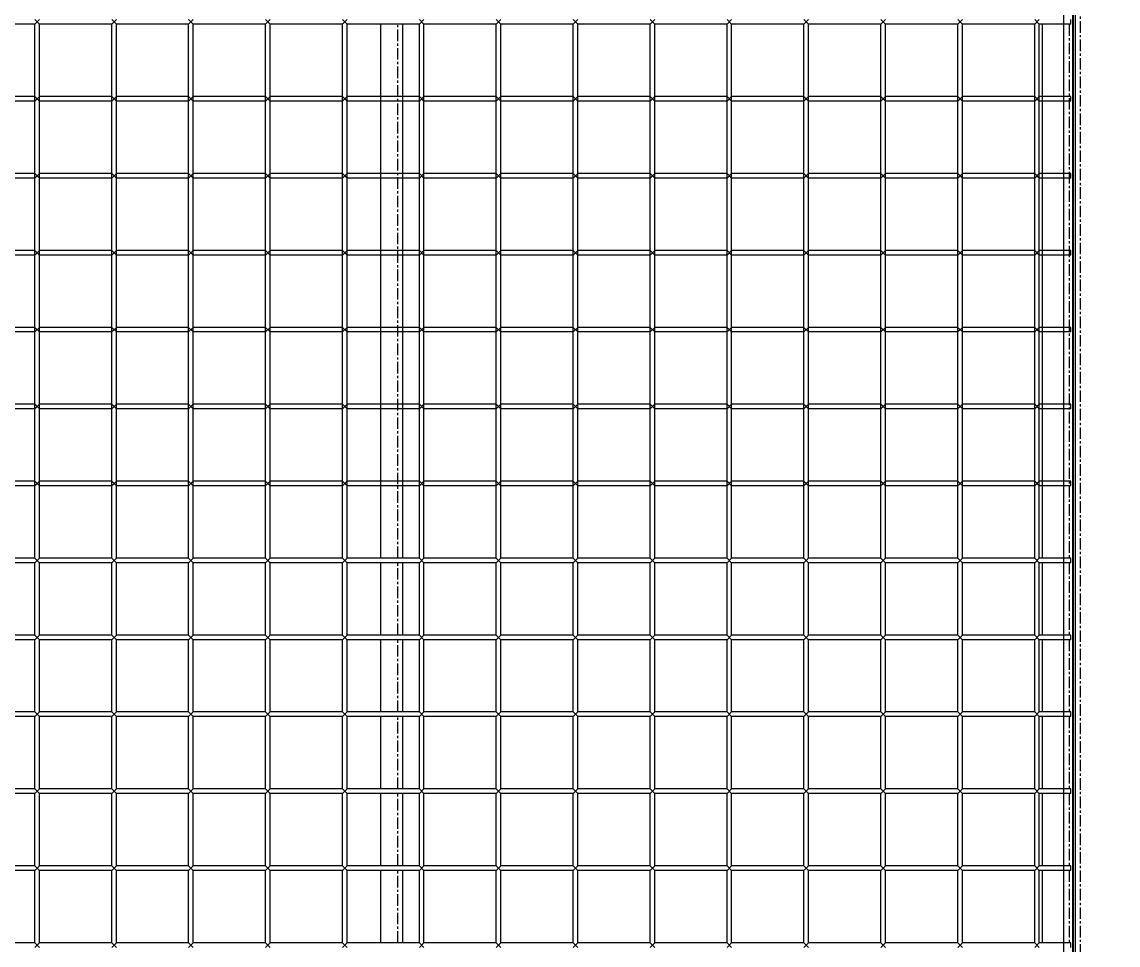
# Model space of a CAD drawing. Header units: millimetres. Extents: x -198529 to 244266, y -64 to 158464.
# Drawn here: x -144263 to -143550, y 98917 to 99517 of the extents above; entities that cross this region are included whole.
import ezdxf

# ---------------------------------------------------------------- set-up
doc = ezdxf.new("R2010")
doc.units = ezdxf.units.MM
doc.linetypes.add('CENTER', pattern=[12, 7.5, -1.5, 1.5, -1.5])
doc.layers.add('0-DCC', color=30, linetype='Continuous')
doc.layers.add('0-DCC-STRUC', color=180, linetype='Continuous')

# ---------------------------------------------------------------- blocks, each defined once
blk = doc.blocks.new('DCC2850x2600(左)')
at = {"color": 0, "linetype": 'Continuous'}
for p, q in [((50640, -74478.48), (50640, -71878.48)), ((50638.5, -71930.88), (50638.5, -74426.08)), ((49963.5, -72156.48), (49966.5, -72153.48)), ((49963.5, -72153.48), (49966.5, -72156.48)), ((50013.5, -72156.48), (50016.5, -72153.48)), ((50013.5, -72153.48), (50016.5, -72156.48)), ((50063.5, -72156.48), (50066.5, -72153.48)), ((50063.5, -72153.48), (50066.5, -72156.48)), ((50113.5, -72156.48), (50116.5, -72153.48)), ((50113.5, -72153.48), (50116.5, -72156.48)), ((50163.5, -72156.48), (50166.5, -72153.48)), ((50163.5, -72153.48), (50166.5, -72156.48)), ((50213.5, -72156.48), (50216.5, -72153.48)), ((50213.5, -72153.48), (50216.5, -72156.48)), ((50263.5, -72156.48), (50266.5, -72153.48)), ((50263.5, -72153.48), (50266.5, -72156.48)), ((50313.5, -72156.48), (50316.5, -72153.48)), ((50313.5, -72153.48), (50316.5, -72156.48)), ((50363.5, -72156.48), (50366.5, -72153.48)), ((50363.5, -72153.48), (50366.5, -72156.48)), ((50413.5, -72156.48), (50416.5, -72153.48)), ((50413.5, -72153.48), (50416.5, -72156.48)), ((50463.5, -72156.48), (50466.5, -72153.48)), ((50463.5, -72153.48), (50466.5, -72156.48)), ((50513.5, -72156.48), (50516.5, -72153.48)), ((50513.5, -72153.48), (50516.5, -72156.48)), ((50563.5, -72156.48), (50566.5, -72153.48)), ((50563.5, -72153.48), (50566.5, -72156.48)), ((50613.5, -72156.48), (50616.5, -72153.48)), ((50613.5, -72153.48), (50616.5, -72156.48)), ((50637, -72156.48), (50637, -72153.48)), ((49963.5, -72156.48), (49916.5, -72156.48)), ((49963.5, -72503.48), (49963.5, -72156.48)), ((49966.5, -72503.48), (49966.5, -72156.48)), ((50013.5, -72156.48), (49966.5, -72156.48)), ((50013.5, -72503.48), (50013.5, -72156.48)), ((50016.5, -72503.48), (50016.5, -72156.48)), ((50063.5, -72156.48), (50016.5, -72156.48)), ((50063.5, -72503.48), (50063.5, -72156.48)), ((50066.5, -72503.48), (50066.5, -72156.48)), ((50113.5, -72156.48), (50066.5, -72156.48)), ((50113.5, -72503.48), (50113.5, -72156.48)), ((50116.5, -72503.48), (50116.5, -72156.48)), ((50163.5, -72156.48), (50116.5, -72156.48)), ((50163.5, -72503.48), (50163.5, -72156.48)), ((50166.5, -72503.48), (50166.5, -72156.48)), ((50213.5, -72156.48), (50166.5, -72156.48)), ((50188.5, -72503.48), (50188.5, -72156.48)), ((50202.5, -72156.48), (50202.5, -72503.48)), ((50213.5, -72503.48), (50213.5, -72156.48)), ((50216.5, -72503.48), (50216.5, -72156.48)), ((50263.5, -72156.48), (50216.5, -72156.48)), ((50263.5, -72503.48), (50263.5, -72156.48)), ((50266.5, -72503.48), (50266.5, -72156.48)), ((50313.5, -72156.48), (50266.5, -72156.48)), ((50313.5, -72503.48), (50313.5, -72156.48)), ((50316.5, -72503.48), (50316.5, -72156.48)), ((50363.5, -72156.48), (50316.5, -72156.48)), ((50363.5, -72503.48), (50363.5, -72156.48)), ((50366.5, -72503.48), (50366.5, -72156.48)), ((50413.5, -72156.48), (50366.5, -72156.48)), ((50413.5, -72503.48), (50413.5, -72156.48)), ((50416.5, -72503.48), (50416.5, -72156.48)), ((50463.5, -72156.48), (50416.5, -72156.48)), ((50463.5, -72503.48), (50463.5, -72156.48)), ((50466.5, -72503.48), (50466.5, -72156.48)), ((50513.5, -72156.48), (50466.5, -72156.48)), ((50513.5, -72503.48), (50513.5, -72156.48)), ((50516.5, -72503.48), (50516.5, -72156.48)), ((50563.5, -72156.48), (50516.5, -72156.48)), ((50563.5, -72503.48), (50563.5, -72156.48)), ((50566.5, -72503.48), (50566.5, -72156.48)), ((50613.5, -72156.48), (50566.5, -72156.48)), ((50613.5, -72503.48), (50613.5, -72156.48)), ((50637, -72156.48), (50616.5, -72156.48)), ((50616.5, -72503.48), (50616.5, -72156.48)), ((50618.5, -72503.48), (50618.5, -72156.48)), ((49963.5, -72203.48), (49916.5, -72203.48)), ((49963.5, -72206.48), (49966.5, -72203.48)), ((49963.5, -72203.48), (49966.5, -72206.48)), ((50013.5, -72203.48), (49966.5, -72203.48)), ((50013.5, -72206.48), (50016.5, -72203.48)), ((50013.5, -72203.48), (50016.5, -72206.48)), ((50063.5, -72203.48), (50016.5, -72203.48)), ((50063.5, -72206.48), (50066.5, -72203.48)), ((50063.5, -72203.48), (50066.5, -72206.48)), ((50113.5, -72203.48), (50066.5, -72203.48)), ((50113.5, -72206.48), (50116.5, -72203.48)), ((50113.5, -72203.48), (50116.5, -72206.48)), ((50163.5, -72203.48), (50116.5, -72203.48)), ((50163.5, -72206.48), (50166.5, -72203.48)), ((50163.5, -72203.48), (50166.5, -72206.48)), ((50213.5, -72203.48), (50166.5, -72203.48)), ((50213.5, -72206.48), (50216.5, -72203.48)), ((50213.5, -72203.48), (50216.5, -72206.48)), ((50263.5, -72203.48), (50216.5, -72203.48)), ((50263.5, -72206.48), (50266.5, -72203.48)), ((50263.5, -72203.48), (50266.5, -72206.48)), ((50313.5, -72203.48), (50266.5, -72203.48)), ((50313.5, -72206.48), (50316.5, -72203.48)), ((50313.5, -72203.48), (50316.5, -72206.48)), ((50363.5, -72203.48), (50316.5, -72203.48)), ((50363.5, -72206.48), (50366.5, -72203.48)), ((50363.5, -72203.48), (50366.5, -72206.48)), ((50413.5, -72203.48), (50366.5, -72203.48)), ((50413.5, -72206.48), (50416.5, -72203.48)), ((50413.5, -72203.48), (50416.5, -72206.48)), ((50463.5, -72203.48), (50416.5, -72203.48)), ((50463.5, -72206.48), (50466.5, -72203.48)), ((50463.5, -72203.48), (50466.5, -72206.48)), ((50513.5, -72203.48), (50466.5, -72203.48)), ((50513.5, -72206.48), (50516.5, -72203.48)), ((50513.5, -72203.48), (50516.5, -72206.48)), ((50563.5, -72203.48), (50516.5, -72203.48)), ((50563.5, -72206.48), (50566.5, -72203.48)), ((50563.5, -72203.48), (50566.5, -72206.48)), ((50613.5, -72203.48), (50566.5, -72203.48)), ((50613.5, -72206.48), (50616.5, -72203.48)), ((50613.5, -72203.48), (50616.5, -72206.48)), ((50637, -72203.48), (50616.5, -72203.48)), ((50637, -72206.48), (50637, -72203.48)), ((49963.5, -72206.48), (49916.5, -72206.48)), ((50013.5, -72206.48), (49966.5, -72206.48)), ((50063.5, -72206.48), (50016.5, -72206.48)), ((50113.5, -72206.48), (50066.5, -72206.48)), ((50163.5, -72206.48), (50116.5, -72206.48)), ((50213.5, -72206.48), (50166.5, -72206.48)), ((50263.5, -72206.48), (50216.5, -72206.48)), ((50313.5, -72206.48), (50266.5, -72206.48)), ((50363.5, -72206.48), (50316.5, -72206.48)), ((50413.5, -72206.48), (50366.5, -72206.48)), ((50463.5, -72206.48), (50416.5, -72206.48)), ((50513.5, -72206.48), (50466.5, -72206.48)), ((50563.5, -72206.48), (50516.5, -72206.48)), ((50613.5, -72206.48), (50566.5, -72206.48)), ((50637, -72206.48), (50616.5, -72206.48)), ((49963.5, -72253.48), (49916.5, -72253.48)), ((49963.5, -72256.48), (49966.5, -72253.48)), ((49963.5, -72253.48), (49966.5, -72256.48)), ((50013.5, -72253.48), (49966.5, -72253.48)), ((50013.5, -72256.48), (50016.5, -72253.48)), ((50013.5, -72253.48), (50016.5, -72256.48)), ((50063.5, -72253.48), (50016.5, -72253.48)), ((50063.5, -72256.48), (50066.5, -72253.48)), ((50063.5, -72253.48), (50066.5, -72256.48)), ((50113.5, -72253.48), (50066.5, -72253.48)), ((50113.5, -72256.48), (50116.5, -72253.48)), ((50113.5, -72253.48), (50116.5, -72256.48)), ((50163.5, -72253.48), (50116.5, -72253.48)), ((50163.5, -72256.48), (50166.5, -72253.48)), ((50163.5, -72253.48), (50166.5, -72256.48)), ((50213.5, -72253.48), (50166.5, -72253.48)), ((50213.5, -72256.48), (50216.5, -72253.48)), ((50213.5, -72253.48), (50216.5, -72256.48)), ((50263.5, -72253.48), (50216.5, -72253.48)), ((50263.5, -72256.48), (50266.5, -72253.48)), ((50263.5, -72253.48), (50266.5, -72256.48)), ((50313.5, -72253.48), (50266.5, -72253.48)), ((50313.5, -72256.48), (50316.5, -72253.48)), ((50313.5, -72253.48), (50316.5, -72256.48)), ((50363.5, -72253.48), (50316.5, -72253.48)), ((50363.5, -72256.48), (50366.5, -72253.48)), ((50363.5, -72253.48), (50366.5, -72256.48)), ((50413.5, -72253.48), (50366.5, -72253.48)), ((50413.5, -72256.48), (50416.5, -72253.48)), ((50413.5, -72253.48), (50416.5, -72256.48)), ((50463.5, -72253.48), (50416.5, -72253.48)), ((50463.5, -72256.48), (50466.5, -72253.48)), ((50463.5, -72253.48), (50466.5, -72256.48)), ((50513.5, -72253.48), (50466.5, -72253.48)), ((50513.5, -72256.48), (50516.5, -72253.48)), ((50513.5, -72253.48), (50516.5, -72256.48)), ((50563.5, -72253.48), (50516.5, -72253.48)), ((50563.5, -72256.48), (50566.5, -72253.48)), ((50563.5, -72253.48), (50566.5, -72256.48)), ((50613.5, -72253.48), (50566.5, -72253.48)), ((50613.5, -72256.48), (50616.5, -72253.48)), ((50613.5, -72253.48), (50616.5, -72256.48)), ((50637, -72253.48), (50616.5, -72253.48)), ((50637, -72256.48), (50637, -72253.48)), ((49963.5, -72256.48), (49916.5, -72256.48)), ((50013.5, -72256.48), (49966.5, -72256.48)), ((50063.5, -72256.48), (50016.5, -72256.48)), ((50113.5, -72256.48), (50066.5, -72256.48)), ((50163.5, -72256.48), (50116.5, -72256.48)), ((50213.5, -72256.48), (50166.5, -72256.48)), ((50263.5, -72256.48), (50216.5, -72256.48)), ((50313.5, -72256.48), (50266.5, -72256.48)), ((50363.5, -72256.48), (50316.5, -72256.48)), ((50413.5, -72256.48), (50366.5, -72256.48)), ((50463.5, -72256.48), (50416.5, -72256.48)), ((50513.5, -72256.48), (50466.5, -72256.48)), ((50563.5, -72256.48), (50516.5, -72256.48)), ((50613.5, -72256.48), (50566.5, -72256.48)), ((50637, -72256.48), (50616.5, -72256.48)), ((49963.5, -72303.48), (49916.5, -72303.48)), ((49963.5, -72306.48), (49966.5, -72303.48)), ((49963.5, -72303.48), (49966.5, -72306.48)), ((50013.5, -72303.48), (49966.5, -72303.48)), ((50013.5, -72306.48), (50016.5, -72303.48)), ((50013.5, -72303.48), (50016.5, -72306.48)), ((50063.5, -72303.48), (50016.5, -72303.48)), ((50063.5, -72306.48), (50066.5, -72303.48)), ((50063.5, -72303.48), (50066.5, -72306.48)), ((50113.5, -72303.48), (50066.5, -72303.48)), ((50113.5, -72306.48), (50116.5, -72303.48)), ((50113.5, -72303.48), (50116.5, -72306.48)), ((50163.5, -72303.48), (50116.5, -72303.48)), ((50163.5, -72306.48), (50166.5, -72303.48)), ((50163.5, -72303.48), (50166.5, -72306.48)), ((50213.5, -72303.48), (50166.5, -72303.48)), ((50213.5, -72306.48), (50216.5, -72303.48)), ((50213.5, -72303.48), (50216.5, -72306.48)), ((50263.5, -72303.48), (50216.5, -72303.48)), ((50263.5, -72306.48), (50266.5, -72303.48)), ((50263.5, -72303.48), (50266.5, -72306.48)), ((50313.5, -72303.48), (50266.5, -72303.48)), ((50313.5, -72306.48), (50316.5, -72303.48)), ((50313.5, -72303.48), (50316.5, -72306.48)), ((50363.5, -72303.48), (50316.5, -72303.48)), ((50363.5, -72306.48), (50366.5, -72303.48)), ((50363.5, -72303.48), (50366.5, -72306.48)), ((50413.5, -72303.48), (50366.5, -72303.48)), ((50413.5, -72306.48), (50416.5, -72303.48)), ((50413.5, -72303.48), (50416.5, -72306.48)), ((50463.5, -72303.48), (50416.5, -72303.48)), ((50463.5, -72306.48), (50466.5, -72303.48)), ((50463.5, -72303.48), (50466.5, -72306.48)), ((50513.5, -72303.48), (50466.5, -72303.48)), ((50513.5, -72306.48), (50516.5, -72303.48)), ((50513.5, -72303.48), (50516.5, -72306.48)), ((50563.5, -72303.48), (50516.5, -72303.48)), ((50563.5, -72306.48), (50566.5, -72303.48)), ((50563.5, -72303.48), (50566.5, -72306.48)), ((50613.5, -72303.48), (50566.5, -72303.48)), ((50613.5, -72303.48), (50616.5, -72306.48)), ((50613.5, -72306.48), (50616.5, -72303.48)), ((50637, -72303.48), (50616.5, -72303.48)), ((50637, -72306.48), (50637, -72303.48)), ((49963.5, -72306.48), (49916.5, -72306.48)), ((50013.5, -72306.48), (49966.5, -72306.48)), ((50063.5, -72306.48), (50016.5, -72306.48)), ((50113.5, -72306.48), (50066.5, -72306.48)), ((50163.5, -72306.48), (50116.5, -72306.48)), ((50213.5, -72306.48), (50166.5, -72306.48)), ((50263.5, -72306.48), (50216.5, -72306.48)), ((50313.5, -72306.48), (50266.5, -72306.48)), ((50363.5, -72306.48), (50316.5, -72306.48)), ((50413.5, -72306.48), (50366.5, -72306.48)), ((50463.5, -72306.48), (50416.5, -72306.48)), ((50513.5, -72306.48), (50466.5, -72306.48)), ((50563.5, -72306.48), (50516.5, -72306.48)), ((50613.5, -72306.48), (50566.5, -72306.48)), ((50637, -72306.48), (50616.5, -72306.48)), ((49963.5, -72353.48), (49916.5, -72353.48)), ((49963.5, -72356.48), (49966.5, -72353.48)), ((49963.5, -72353.48), (49966.5, -72356.48)), ((50013.5, -72353.48), (49966.5, -72353.48)), ((50013.5, -72356.48), (50016.5, -72353.48)), ((50013.5, -72353.48), (50016.5, -72356.48)), ((50063.5, -72353.48), (50016.5, -72353.48)), ((50063.5, -72356.48), (50066.5, -72353.48)), ((50063.5, -72353.48), (50066.5, -72356.48)), ((50113.5, -72353.48), (50066.5, -72353.48)), ((50113.5, -72356.48), (50116.5, -72353.48)), ((50113.5, -72353.48), (50116.5, -72356.48)), ((50163.5, -72353.48), (50116.5, -72353.48)), ((50163.5, -72356.48), (50166.5, -72353.48)), ((50163.5, -72353.48), (50166.5, -72356.48)), ((50213.5, -72353.48), (50166.5, -72353.48)), ((50213.5, -72356.48), (50216.5, -72353.48)), ((50213.5, -72353.48), (50216.5, -72356.48)), ((50263.5, -72353.48), (50216.5, -72353.48)), ((50263.5, -72356.48), (50266.5, -72353.48)), ((50263.5, -72353.48), (50266.5, -72356.48)), ((50313.5, -72353.48), (50266.5, -72353.48)), ((50313.5, -72356.48), (50316.5, -72353.48)), ((50313.5, -72353.48), (50316.5, -72356.48)), ((50363.5, -72353.48), (50316.5, -72353.48)), ((50363.5, -72353.48), (50366.5, -72356.48)), ((50363.5, -72356.48), (50366.5, -72353.48)), ((50413.5, -72353.48), (50366.5, -72353.48)), ((50413.5, -72353.48), (50416.5, -72356.48)), ((50413.5, -72356.48), (50416.5, -72353.48)), ((50463.5, -72353.48), (50416.5, -72353.48)), ((50463.5, -72353.48), (50466.5, -72356.48)), ((50463.5, -72356.48), (50466.5, -72353.48)), ((50513.5, -72353.48), (50466.5, -72353.48)), ((50513.5, -72353.48), (50516.5, -72356.48)), ((50513.5, -72356.48), (50516.5, -72353.48)), ((50563.5, -72353.48), (50516.5, -72353.48)), ((50563.5, -72353.48), (50566.5, -72356.48)), ((50563.5, -72356.48), (50566.5, -72353.48)), ((50613.5, -72353.48), (50566.5, -72353.48)), ((50613.5, -72353.48), (50616.5, -72356.48)), ((50613.5, -72356.48), (50616.5, -72353.48)), ((50637, -72353.48), (50616.5, -72353.48)), ((50637, -72356.48), (50637, -72353.48)), ((49963.5, -72356.48), (49916.5, -72356.48)), ((50013.5, -72356.48), (49966.5, -72356.48)), ((50063.5, -72356.48), (50016.5, -72356.48)), ((50113.5, -72356.48), (50066.5, -72356.48)), ((50163.5, -72356.48), (50116.5, -72356.48)), ((50213.5, -72356.48), (50166.5, -72356.48)), ((50263.5, -72356.48), (50216.5, -72356.48)), ((50313.5, -72356.48), (50266.5, -72356.48)), ((50363.5, -72356.48), (50316.5, -72356.48)), ((50413.5, -72356.48), (50366.5, -72356.48)), ((50463.5, -72356.48), (50416.5, -72356.48)), ((50513.5, -72356.48), (50466.5, -72356.48)), ((50563.5, -72356.48), (50516.5, -72356.48)), ((50613.5, -72356.48), (50566.5, -72356.48)), ((50637, -72356.48), (50616.5, -72356.48)), ((49963.5, -72403.48), (49916.5, -72403.48)), ((49963.5, -72403.48), (49966.5, -72406.48)), ((49963.5, -72406.48), (49966.5, -72403.48)), ((50013.5, -72403.48), (49966.5, -72403.48)), ((50013.5, -72403.48), (50016.5, -72406.48)), ((50013.5, -72406.48), (50016.5, -72403.48)), ((50063.5, -72403.48), (50016.5, -72403.48)), ((50063.5, -72403.48), (50066.5, -72406.48)), ((50063.5, -72406.48), (50066.5, -72403.48)), ((50113.5, -72403.48), (50066.5, -72403.48)), ((50113.5, -72403.48), (50116.5, -72406.48)), ((50113.5, -72406.48), (50116.5, -72403.48)), ((50163.5, -72403.48), (50116.5, -72403.48)), ((50163.5, -72403.48), (50166.5, -72406.48)), ((50163.5, -72406.48), (50166.5, -72403.48)), ((50213.5, -72403.48), (50166.5, -72403.48)), ((50213.5, -72403.48), (50216.5, -72406.48)), ((50213.5, -72406.48), (50216.5, -72403.48)), ((50263.5, -72403.48), (50216.5, -72403.48)), ((50263.5, -72403.48), (50266.5, -72406.48)), ((50263.5, -72406.48), (50266.5, -72403.48)), ((50313.5, -72403.48), (50266.5, -72403.48)), ((50313.5, -72403.48), (50316.5, -72406.48)), ((50313.5, -72406.48), (50316.5, -72403.48)), ((50363.5, -72403.48), (50316.5, -72403.48)), ((50363.5, -72403.48), (50366.5, -72406.48)), ((50363.5, -72406.48), (50366.5, -72403.48)), ((50413.5, -72403.48), (50366.5, -72403.48)), ((50413.5, -72403.48), (50416.5, -72406.48)), ((50413.5, -72406.48), (50416.5, -72403.48)), ((50463.5, -72403.48), (50416.5, -72403.48)), ((50463.5, -72403.48), (50466.5, -72406.48)), ((50463.5, -72406.48), (50466.5, -72403.48)), ((50513.5, -72403.48), (50466.5, -72403.48)), ((50513.5, -72403.48), (50516.5, -72406.48)), ((50513.5, -72406.48), (50516.5, -72403.48)), ((50563.5, -72403.48), (50516.5, -72403.48)), ((50563.5, -72403.48), (50566.5, -72406.48)), ((50563.5, -72406.48), (50566.5, -72403.48)), ((50613.5, -72403.48), (50566.5, -72403.48)), ((50613.5, -72403.48), (50616.5, -72406.48)), ((50613.5, -72406.48), (50616.5, -72403.48)), ((50637, -72403.48), (50616.5, -72403.48)), ((50637, -72406.48), (50637, -72403.48)), ((49963.5, -72406.48), (49916.5, -72406.48)), ((50013.5, -72406.48), (49966.5, -72406.48)), ((50063.5, -72406.48), (50016.5, -72406.48)), ((50113.5, -72406.48), (50066.5, -72406.48)), ((50163.5, -72406.48), (50116.5, -72406.48)), ((50213.5, -72406.48), (50166.5, -72406.48)), ((50263.5, -72406.48), (50216.5, -72406.48)), ((50313.5, -72406.48), (50266.5, -72406.48)), ((50363.5, -72406.48), (50316.5, -72406.48)), ((50413.5, -72406.48), (50366.5, -72406.48)), ((50463.5, -72406.48), (50416.5, -72406.48)), ((50513.5, -72406.48), (50466.5, -72406.48)), ((50563.5, -72406.48), (50516.5, -72406.48)), ((50613.5, -72406.48), (50566.5, -72406.48)), ((50637, -72406.48), (50616.5, -72406.48)), ((49963.5, -72453.48), (49916.5, -72453.48)), ((49963.5, -72453.48), (49966.5, -72456.48)), ((49963.5, -72456.48), (49966.5, -72453.48)), ((50013.5, -72453.48), (49966.5, -72453.48)), ((50013.5, -72453.48), (50016.5, -72456.48)), ((50013.5, -72456.48), (50016.5, -72453.48)), ((50063.5, -72453.48), (50016.5, -72453.48)), ((50063.5, -72453.48), (50066.5, -72456.48)), ((50063.5, -72456.48), (50066.5, -72453.48)), ((50113.5, -72453.48), (50066.5, -72453.48)), ((50113.5, -72453.48), (50116.5, -72456.48)), ((50113.5, -72456.48), (50116.5, -72453.48)), ((50163.5, -72453.48), (50116.5, -72453.48)), ((50163.5, -72453.48), (50166.5, -72456.48)), ((50163.5, -72456.48), (50166.5, -72453.48)), ((50213.5, -72453.48), (50166.5, -72453.48)), ((50213.5, -72453.48), (50216.5, -72456.48)), ((50213.5, -72456.48), (50216.5, -72453.48)), ((50263.5, -72453.48), (50216.5, -72453.48)), ((50263.5, -72453.48), (50266.5, -72456.48)), ((50263.5, -72456.48), (50266.5, -72453.48)), ((50313.5, -72453.48), (50266.5, -72453.48)), ((50313.5, -72453.48), (50316.5, -72456.48)), ((50313.5, -72456.48), (50316.5, -72453.48)), ((50363.5, -72453.48), (50316.5, -72453.48)), ((50363.5, -72453.48), (50366.5, -72456.48)), ((50363.5, -72456.48), (50366.5, -72453.48)), ((50413.5, -72453.48), (50366.5, -72453.48)), ((50413.5, -72453.48), (50416.5, -72456.48)), ((50413.5, -72456.48), (50416.5, -72453.48)), ((50463.5, -72453.48), (50416.5, -72453.48)), ((50463.5, -72453.48), (50466.5, -72456.48)), ((50463.5, -72456.48), (50466.5, -72453.48)), ((50513.5, -72453.48), (50466.5, -72453.48)), ((50513.5, -72453.48), (50516.5, -72456.48)), ((50513.5, -72456.48), (50516.5, -72453.48)), ((50563.5, -72453.48), (50516.5, -72453.48)), ((50563.5, -72453.48), (50566.5, -72456.48)), ((50563.5, -72456.48), (50566.5, -72453.48)), ((50613.5, -72453.48), (50566.5, -72453.48)), ((50613.5, -72453.48), (50616.5, -72456.48)), ((50613.5, -72456.48), (50616.5, -72453.48)), ((50637, -72453.48), (50616.5, -72453.48)), ((50637, -72456.48), (50637, -72453.48)), ((49963.5, -72456.48), (49916.5, -72456.48)), ((50013.5, -72456.48), (49966.5, -72456.48)), ((50063.5, -72456.48), (50016.5, -72456.48)), ((50113.5, -72456.48), (50066.5, -72456.48)), ((50163.5, -72456.48), (50116.5, -72456.48)), ((50213.5, -72456.48), (50166.5, -72456.48)), ((50263.5, -72456.48), (50216.5, -72456.48)), ((50313.5, -72456.48), (50266.5, -72456.48)), ((50363.5, -72456.48), (50316.5, -72456.48)), ((50413.5, -72456.48), (50366.5, -72456.48)), ((50463.5, -72456.48), (50416.5, -72456.48)), ((50513.5, -72456.48), (50466.5, -72456.48)), ((50563.5, -72456.48), (50516.5, -72456.48)), ((50613.5, -72456.48), (50566.5, -72456.48)), ((50637, -72456.48), (50616.5, -72456.48)), ((49963.5, -72503.48), (49916.5, -72503.48)), ((49963.5, -72506.48), (49966.5, -72503.48)), ((49963.5, -72503.48), (49966.5, -72506.48)), ((50013.5, -72503.48), (49966.5, -72503.48)), ((50013.5, -72506.48), (50016.5, -72503.48)), ((50013.5, -72503.48), (50016.5, -72506.48)), ((50063.5, -72503.48), (50016.5, -72503.48)), ((50063.5, -72506.48), (50066.5, -72503.48)), ((50063.5, -72503.48), (50066.5, -72506.48)), ((50113.5, -72503.48), (50066.5, -72503.48)), ((50113.5, -72506.48), (50116.5, -72503.48)), ((50113.5, -72503.48), (50116.5, -72506.48)), ((50163.5, -72503.48), (50116.5, -72503.48)), ((50163.5, -72506.48), (50166.5, -72503.48)), ((50163.5, -72503.48), (50166.5, -72506.48)), ((50213.5, -72503.48), (50166.5, -72503.48)), ((50213.5, -72506.48), (50216.5, -72503.48)), ((50213.5, -72503.48), (50216.5, -72506.48)), ((50263.5, -72503.48), (50216.5, -72503.48)), ((50263.5, -72506.48), (50266.5, -72503.48)), ((50263.5, -72503.48), (50266.5, -72506.48)), ((50313.5, -72503.48), (50266.5, -72503.48)), ((50313.5, -72506.48), (50316.5, -72503.48)), ((50313.5, -72503.48), (50316.5, -72506.48)), ((50363.5, -72503.48), (50316.5, -72503.48)), ((50363.5, -72506.48), (50366.5, -72503.48)), ((50363.5, -72503.48), (50366.5, -72506.48)), ((50413.5, -72503.48), (50366.5, -72503.48)), ((50413.5, -72506.48), (50416.5, -72503.48)), ((50413.5, -72503.48), (50416.5, -72506.48)), ((50463.5, -72503.48), (50416.5, -72503.48)), ((50463.5, -72506.48), (50466.5, -72503.48)), ((50463.5, -72503.48), (50466.5, -72506.48)), ((50513.5, -72503.48), (50466.5, -72503.48)), ((50513.5, -72506.48), (50516.5, -72503.48)), ((50513.5, -72503.48), (50516.5, -72506.48)), ((50563.5, -72503.48), (50516.5, -72503.48)), ((50563.5, -72506.48), (50566.5, -72503.48)), ((50563.5, -72503.48), (50566.5, -72506.48)), ((50613.5, -72503.48), (50566.5, -72503.48)), ((50613.5, -72506.48), (50616.5, -72503.48)), ((50613.5, -72503.48), (50616.5, -72506.48)), ((50637, -72503.48), (50616.5, -72503.48)), ((50637, -72506.48), (50637, -72503.48)), ((49963.5, -72506.48), (49916.5, -72506.48)), ((49963.5, -72553.48), (49963.5, -72506.48)), ((49966.5, -72553.48), (49966.5, -72506.48)), ((50013.5, -72506.48), (49966.5, -72506.48)), ((50013.5, -72553.48), (50013.5, -72506.48)), ((50016.5, -72553.48), (50016.5, -72506.48)), ((50063.5, -72506.48), (50016.5, -72506.48)), ((50063.5, -72553.48), (50063.5, -72506.48)), ((50066.5, -72553.48), (50066.5, -72506.48)), ((50113.5, -72506.48), (50066.5, -72506.48)), ((50113.5, -72553.48), (50113.5, -72506.48)), ((50116.5, -72553.48), (50116.5, -72506.48)), ((50163.5, -72506.48), (50116.5, -72506.48)), ((50163.5, -72553.48), (50163.5, -72506.48)), ((50166.5, -72553.48), (50166.5, -72506.48)), ((50213.5, -72506.48), (50166.5, -72506.48)), ((50188.5, -72553.48), (50188.5, -72506.48)), ((50202.5, -72506.48), (50202.5, -72553.48)), ((50213.5, -72553.48), (50213.5, -72506.48)), ((50216.5, -72553.48), (50216.5, -72506.48)), ((50263.5, -72506.48), (50216.5, -72506.48)), ((50263.5, -72553.48), (50263.5, -72506.48)), ((50266.5, -72553.48), (50266.5, -72506.48)), ((50313.5, -72506.48), (50266.5, -72506.48)), ((50313.5, -72553.48), (50313.5, -72506.48)), ((50316.5, -72553.48), (50316.5, -72506.48)), ((50363.5, -72506.48), (50316.5, -72506.48)), ((50363.5, -72553.48), (50363.5, -72506.48)), ((50366.5, -72553.48), (50366.5, -72506.48)), ((50413.5, -72506.48), (50366.5, -72506.48)), ((50413.5, -72553.48), (50413.5, -72506.48)), ((50416.5, -72553.48), (50416.5, -72506.48)), ((50463.5, -72506.48), (50416.5, -72506.48)), ((50463.5, -72553.48), (50463.5, -72506.48)), ((50513.5, -72506.48), (50466.5, -72506.48)), ((50466.5, -72553.48), (50466.5, -72506.48)), ((50513.5, -72553.48), (50513.5, -72506.48)), ((50563.5, -72506.48), (50516.5, -72506.48)), ((50516.5, -72553.48), (50516.5, -72506.48)), ((50563.5, -72553.48), (50563.5, -72506.48)), ((50566.5, -72553.48), (50566.5, -72506.48)), ((50613.5, -72506.48), (50566.5, -72506.48)), ((50613.5, -72553.48), (50613.5, -72506.48)), ((50637, -72506.48), (50616.5, -72506.48)), ((50616.5, -72553.48), (50616.5, -72506.48)), ((50618.5, -72553.48), (50618.5, -72506.48)), ((49963.5, -72553.48), (49916.5, -72553.48)), ((49963.5, -72556.48), (49966.5, -72553.48)), ((49963.5, -72553.48), (49966.5, -72556.48)), ((50013.5, -72553.48), (49966.5, -72553.48)), ((50013.5, -72556.48), (50016.5, -72553.48)), ((50013.5, -72553.48), (50016.5, -72556.48)), ((50063.5, -72553.48), (50016.5, -72553.48)), ((50063.5, -72556.48), (50066.5, -72553.48)), ((50063.5, -72553.48), (50066.5, -72556.48)), ((50113.5, -72553.48), (50066.5, -72553.48)), ((50113.5, -72556.48), (50116.5, -72553.48)), ((50113.5, -72553.48), (50116.5, -72556.48)), ((50163.5, -72553.48), (50116.5, -72553.48)), ((50163.5, -72556.48), (50166.5, -72553.48)), ((50163.5, -72553.48), (50166.5, -72556.48)), ((50213.5, -72553.48), (50166.5, -72553.48)), ((50213.5, -72556.48), (50216.5, -72553.48)), ((50213.5, -72553.48), (50216.5, -72556.48)), ((50263.5, -72553.48), (50216.5, -72553.48)), ((50263.5, -72556.48), (50266.5, -72553.48)), ((50263.5, -72553.48), (50266.5, -72556.48)), ((50313.5, -72553.48), (50266.5, -72553.48)), ((50313.5, -72556.48), (50316.5, -72553.48)), ((50313.5, -72553.48), (50316.5, -72556.48)), ((50363.5, -72553.48), (50316.5, -72553.48)), ((50363.5, -72556.48), (50366.5, -72553.48)), ((50363.5, -72553.48), (50366.5, -72556.48)), ((50413.5, -72553.48), (50366.5, -72553.48)), ((50413.5, -72556.48), (50416.5, -72553.48)), ((50413.5, -72553.48), (50416.5, -72556.48)), ((50463.5, -72553.48), (50416.5, -72553.48)), ((50463.5, -72556.48), (50466.5, -72553.48)), ((50463.5, -72553.48), (50466.5, -72556.48)), ((50513.5, -72553.48), (50466.5, -72553.48)), ((50513.5, -72556.48), (50516.5, -72553.48)), ((50513.5, -72553.48), (50516.5, -72556.48)), ((50563.5, -72553.48), (50516.5, -72553.48)), ((50563.5, -72556.48), (50566.5, -72553.48)), ((50563.5, -72553.48), (50566.5, -72556.48)), ((50613.5, -72553.48), (50566.5, -72553.48)), ((50613.5, -72556.48), (50616.5, -72553.48)), ((50613.5, -72553.48), (50616.5, -72556.48)), ((50637, -72553.48), (50616.5, -72553.48)), ((50637, -72556.48), (50637, -72553.48)), ((49963.5, -72556.48), (49916.5, -72556.48)), ((49963.5, -72603.48), (49963.5, -72556.48)), ((49966.5, -72603.48), (49966.5, -72556.48)), ((50013.5, -72556.48), (49966.5, -72556.48)), ((50013.5, -72603.48), (50013.5, -72556.48)), ((50016.5, -72603.48), (50016.5, -72556.48)), ((50063.5, -72556.48), (50016.5, -72556.48)), ((50063.5, -72603.48), (50063.5, -72556.48)), ((50066.5, -72603.48), (50066.5, -72556.48)), ((50113.5, -72556.48), (50066.5, -72556.48)), ((50113.5, -72603.48), (50113.5, -72556.48)), ((50116.5, -72603.48), (50116.5, -72556.48)), ((50163.5, -72556.48), (50116.5, -72556.48)), ((50163.5, -72603.48), (50163.5, -72556.48)), ((50166.5, -72603.48), (50166.5, -72556.48)), ((50213.5, -72556.48), (50166.5, -72556.48)), ((50188.5, -72603.48), (50188.5, -72556.48)), ((50202.5, -72556.48), (50202.5, -72603.48)), ((50213.5, -72603.48), (50213.5, -72556.48)), ((50216.5, -72603.48), (50216.5, -72556.48)), ((50263.5, -72556.48), (50216.5, -72556.48)), ((50263.5, -72603.48), (50263.5, -72556.48)), ((50266.5, -72603.48), (50266.5, -72556.48)), ((50313.5, -72556.48), (50266.5, -72556.48)), ((50313.5, -72603.48), (50313.5, -72556.48)), ((50316.5, -72603.48), (50316.5, -72556.48)), ((50363.5, -72556.48), (50316.5, -72556.48)), ((50363.5, -72603.48), (50363.5, -72556.48)), ((50366.5, -72603.48), (50366.5, -72556.48)), ((50413.5, -72556.48), (50366.5, -72556.48)), ((50413.5, -72603.48), (50413.5, -72556.48)), ((50416.5, -72603.48), (50416.5, -72556.48)), ((50463.5, -72556.48), (50416.5, -72556.48)), ((50463.5, -72603.48), (50463.5, -72556.48)), ((50513.5, -72556.48), (50466.5, -72556.48)), ((50466.5, -72603.48), (50466.5, -72556.48)), ((50513.5, -72603.48), (50513.5, -72556.48)), ((50563.5, -72556.48), (50516.5, -72556.48)), ((50516.5, -72603.48), (50516.5, -72556.48)), ((50563.5, -72603.48), (50563.5, -72556.48)), ((50566.5, -72603.48), (50566.5, -72556.48)), ((50613.5, -72556.48), (50566.5, -72556.48)), ((50613.5, -72603.48), (50613.5, -72556.48)), ((50637, -72556.48), (50616.5, -72556.48)), ((50616.5, -72603.48), (50616.5, -72556.48)), ((50618.5, -72603.48), (50618.5, -72556.48)), ((49963.5, -72603.48), (49916.5, -72603.48)), ((49963.5, -72606.48), (49966.5, -72603.48)), ((49963.5, -72603.48), (49966.5, -72606.48)), ((50013.5, -72603.48), (49966.5, -72603.48)), ((50013.5, -72606.48), (50016.5, -72603.48)), ((50013.5, -72603.48), (50016.5, -72606.48)), ((50063.5, -72603.48), (50016.5, -72603.48)), ((50063.5, -72606.48), (50066.5, -72603.48)), ((50063.5, -72603.48), (50066.5, -72606.48)), ((50113.5, -72603.48), (50066.5, -72603.48)), ((50113.5, -72606.48), (50116.5, -72603.48)), ((50113.5, -72603.48), (50116.5, -72606.48)), ((50163.5, -72603.48), (50116.5, -72603.48)), ((50163.5, -72606.48), (50166.5, -72603.48)), ((50163.5, -72603.48), (50166.5, -72606.48)), ((50213.5, -72603.48), (50166.5, -72603.48)), ((50213.5, -72606.48), (50216.5, -72603.48)), ((50213.5, -72603.48), (50216.5, -72606.48)), ((50263.5, -72603.48), (50216.5, -72603.48)), ((50263.5, -72606.48), (50266.5, -72603.48)), ((50263.5, -72603.48), (50266.5, -72606.48)), ((50313.5, -72603.48), (50266.5, -72603.48)), ((50313.5, -72606.48), (50316.5, -72603.48)), ((50313.5, -72603.48), (50316.5, -72606.48)), ((50363.5, -72603.48), (50316.5, -72603.48)), ((50363.5, -72606.48), (50366.5, -72603.48)), ((50363.5, -72603.48), (50366.5, -72606.48)), ((50413.5, -72603.48), (50366.5, -72603.48)), ((50413.5, -72606.48), (50416.5, -72603.48)), ((50413.5, -72603.48), (50416.5, -72606.48)), ((50463.5, -72603.48), (50416.5, -72603.48)), ((50463.5, -72606.48), (50466.5, -72603.48)), ((50463.5, -72603.48), (50466.5, -72606.48)), ((50513.5, -72603.48), (50466.5, -72603.48)), ((50513.5, -72606.48), (50516.5, -72603.48)), ((50513.5, -72603.48), (50516.5, -72606.48)), ((50563.5, -72603.48), (50516.5, -72603.48)), ((50563.5, -72606.48), (50566.5, -72603.48)), ((50563.5, -72603.48), (50566.5, -72606.48)), ((50613.5, -72603.48), (50566.5, -72603.48)), ((50613.5, -72606.48), (50616.5, -72603.48)), ((50613.5, -72603.48), (50616.5, -72606.48)), ((50637, -72603.48), (50616.5, -72603.48)), ((50637, -72606.48), (50637, -72603.48)), ((49963.5, -72606.48), (49916.5, -72606.48)), ((49963.5, -72653.48), (49963.5, -72606.48)), ((49966.5, -72653.48), (49966.5, -72606.48)), ((50013.5, -72606.48), (49966.5, -72606.48)), ((50013.5, -72653.48), (50013.5, -72606.48)), ((50016.5, -72653.48), (50016.5, -72606.48)), ((50063.5, -72606.48), (50016.5, -72606.48)), ((50063.5, -72653.48), (50063.5, -72606.48)), ((50066.5, -72653.48), (50066.5, -72606.48)), ((50113.5, -72606.48), (50066.5, -72606.48)), ((50113.5, -72653.48), (50113.5, -72606.48)), ((50116.5, -72653.48), (50116.5, -72606.48)), ((50163.5, -72606.48), (50116.5, -72606.48)), ((50163.5, -72653.48), (50163.5, -72606.48)), ((50166.5, -72653.48), (50166.5, -72606.48)), ((50213.5, -72606.48), (50166.5, -72606.48)), ((50188.5, -72653.48), (50188.5, -72606.48)), ((50202.5, -72606.48), (50202.5, -72653.48)), ((50213.5, -72653.48), (50213.5, -72606.48)), ((50216.5, -72653.48), (50216.5, -72606.48)), ((50263.5, -72606.48), (50216.5, -72606.48)), ((50263.5, -72653.48), (50263.5, -72606.48)), ((50266.5, -72653.48), (50266.5, -72606.48)), ((50313.5, -72606.48), (50266.5, -72606.48)), ((50313.5, -72653.48), (50313.5, -72606.48)), ((50316.5, -72653.48), (50316.5, -72606.48)), ((50363.5, -72606.48), (50316.5, -72606.48)), ((50363.5, -72653.48), (50363.5, -72606.48)), ((50366.5, -72653.48), (50366.5, -72606.48)), ((50413.5, -72606.48), (50366.5, -72606.48)), ((50413.5, -72653.48), (50413.5, -72606.48)), ((50416.5, -72653.48), (50416.5, -72606.48)), ((50463.5, -72606.48), (50416.5, -72606.48)), ((50463.5, -72653.48), (50463.5, -72606.48)), ((50513.5, -72606.48), (50466.5, -72606.48)), ((50466.5, -72653.48), (50466.5, -72606.48)), ((50513.5, -72653.48), (50513.5, -72606.48)), ((50563.5, -72606.48), (50516.5, -72606.48)), ((50516.5, -72653.48), (50516.5, -72606.48)), ((50563.5, -72653.48), (50563.5, -72606.48)), ((50566.5, -72653.48), (50566.5, -72606.48)), ((50613.5, -72606.48), (50566.5, -72606.48)), ((50613.5, -72653.48), (50613.5, -72606.48)), ((50637, -72606.48), (50616.5, -72606.48)), ((50616.5, -72653.48), (50616.5, -72606.48)), ((50618.5, -72653.48), (50618.5, -72606.48)), ((49963.5, -72653.48), (49916.5, -72653.48)), ((49963.5, -72656.48), (49966.5, -72653.48)), ((49963.5, -72653.48), (49966.5, -72656.48)), ((50013.5, -72653.48), (49966.5, -72653.48)), ((50013.5, -72656.48), (50016.5, -72653.48)), ((50013.5, -72653.48), (50016.5, -72656.48)), ((50063.5, -72653.48), (50016.5, -72653.48)), ((50063.5, -72656.48), (50066.5, -72653.48)), ((50063.5, -72653.48), (50066.5, -72656.48)), ((50113.5, -72653.48), (50066.5, -72653.48)), ((50113.5, -72656.48), (50116.5, -72653.48)), ((50113.5, -72653.48), (50116.5, -72656.48)), ((50163.5, -72653.48), (50116.5, -72653.48)), ((50163.5, -72656.48), (50166.5, -72653.48)), ((50163.5, -72653.48), (50166.5, -72656.48)), ((50213.5, -72653.48), (50166.5, -72653.48)), ((50213.5, -72656.48), (50216.5, -72653.48)), ((50213.5, -72653.48), (50216.5, -72656.48)), ((50263.5, -72653.48), (50216.5, -72653.48)), ((50263.5, -72656.48), (50266.5, -72653.48)), ((50263.5, -72653.48), (50266.5, -72656.48)), ((50313.5, -72653.48), (50266.5, -72653.48)), ((50313.5, -72656.48), (50316.5, -72653.48)), ((50313.5, -72653.48), (50316.5, -72656.48)), ((50363.5, -72653.48), (50316.5, -72653.48)), ((50363.5, -72656.48), (50366.5, -72653.48)), ((50363.5, -72653.48), (50366.5, -72656.48)), ((50413.5, -72653.48), (50366.5, -72653.48)), ((50413.5, -72656.48), (50416.5, -72653.48)), ((50413.5, -72653.48), (50416.5, -72656.48)), ((50463.5, -72653.48), (50416.5, -72653.48)), ((50463.5, -72656.48), (50466.5, -72653.48)), ((50463.5, -72653.48), (50466.5, -72656.48)), ((50513.5, -72653.48), (50466.5, -72653.48)), ((50513.5, -72656.48), (50516.5, -72653.48)), ((50513.5, -72653.48), (50516.5, -72656.48)), ((50563.5, -72653.48), (50516.5, -72653.48)), ((50563.5, -72656.48), (50566.5, -72653.48)), ((50563.5, -72653.48), (50566.5, -72656.48)), ((50613.5, -72653.48), (50566.5, -72653.48)), ((50613.5, -72656.48), (50616.5, -72653.48)), ((50613.5, -72653.48), (50616.5, -72656.48)), ((50637, -72653.48), (50616.5, -72653.48)), ((50637, -72656.48), (50637, -72653.48)), ((49963.5, -72656.48), (49916.5, -72656.48)), ((49963.5, -72703.48), (49963.5, -72656.48)), ((49966.5, -72703.48), (49966.5, -72656.48)), ((50013.5, -72656.48), (49966.5, -72656.48)), ((50013.5, -72703.48), (50013.5, -72656.48)), ((50016.5, -72703.48), (50016.5, -72656.48)), ((50063.5, -72656.48), (50016.5, -72656.48)), ((50063.5, -72703.48), (50063.5, -72656.48)), ((50066.5, -72703.48), (50066.5, -72656.48)), ((50113.5, -72656.48), (50066.5, -72656.48)), ((50113.5, -72703.48), (50113.5, -72656.48)), ((50116.5, -72703.48), (50116.5, -72656.48)), ((50163.5, -72656.48), (50116.5, -72656.48)), ((50163.5, -72703.48), (50163.5, -72656.48)), ((50166.5, -72703.48), (50166.5, -72656.48)), ((50213.5, -72656.48), (50166.5, -72656.48)), ((50188.5, -72703.48), (50188.5, -72656.48)), ((50202.5, -72656.48), (50202.5, -72703.48)), ((50213.5, -72703.48), (50213.5, -72656.48)), ((50216.5, -72703.48), (50216.5, -72656.48)), ((50263.5, -72656.48), (50216.5, -72656.48)), ((50263.5, -72703.48), (50263.5, -72656.48)), ((50266.5, -72703.48), (50266.5, -72656.48)), ((50313.5, -72656.48), (50266.5, -72656.48)), ((50313.5, -72703.48), (50313.5, -72656.48)), ((50316.5, -72703.48), (50316.5, -72656.48)), ((50363.5, -72656.48), (50316.5, -72656.48)), ((50363.5, -72703.48), (50363.5, -72656.48)), ((50413.5, -72656.48), (50366.5, -72656.48)), ((50366.5, -72703.48), (50366.5, -72656.48)), ((50413.5, -72703.48), (50413.5, -72656.48)), ((50463.5, -72656.48), (50416.5, -72656.48)), ((50416.5, -72703.48), (50416.5, -72656.48)), ((50463.5, -72703.48), (50463.5, -72656.48)), ((50513.5, -72656.48), (50466.5, -72656.48)), ((50466.5, -72703.48), (50466.5, -72656.48)), ((50513.5, -72703.48), (50513.5, -72656.48)), ((50563.5, -72656.48), (50516.5, -72656.48)), ((50516.5, -72703.48), (50516.5, -72656.48)), ((50563.5, -72703.48), (50563.5, -72656.48)), ((50566.5, -72703.48), (50566.5, -72656.48)), ((50613.5, -72656.48), (50566.5, -72656.48)), ((50613.5, -72703.48), (50613.5, -72656.48)), ((50637, -72656.48), (50616.5, -72656.48)), ((50616.5, -72703.48), (50616.5, -72656.48)), ((50618.5, -72703.48), (50618.5, -72656.48)), ((49963.5, -72703.48), (49916.5, -72703.48)), ((49963.5, -72706.48), (49966.5, -72703.48)), ((49963.5, -72703.48), (49966.5, -72706.48)), ((50013.5, -72703.48), (49966.5, -72703.48)), ((50013.5, -72706.48), (50016.5, -72703.48)), ((50013.5, -72703.48), (50016.5, -72706.48)), ((50063.5, -72703.48), (50016.5, -72703.48)), ((50063.5, -72706.48), (50066.5, -72703.48)), ((50063.5, -72703.48), (50066.5, -72706.48)), ((50113.5, -72703.48), (50066.5, -72703.48)), ((50113.5, -72706.48), (50116.5, -72703.48)), ((50113.5, -72703.48), (50116.5, -72706.48)), ((50163.5, -72703.48), (50116.5, -72703.48)), ((50163.5, -72706.48), (50166.5, -72703.48)), ((50163.5, -72703.48), (50166.5, -72706.48)), ((50213.5, -72703.48), (50166.5, -72703.48)), ((50213.5, -72706.48), (50216.5, -72703.48)), ((50213.5, -72703.48), (50216.5, -72706.48)), ((50263.5, -72703.48), (50216.5, -72703.48)), ((50263.5, -72706.48), (50266.5, -72703.48)), ((50263.5, -72703.48), (50266.5, -72706.48)), ((50313.5, -72703.48), (50266.5, -72703.48)), ((50313.5, -72706.48), (50316.5, -72703.48)), ((50313.5, -72703.48), (50316.5, -72706.48)), ((50363.5, -72703.48), (50316.5, -72703.48)), ((50363.5, -72706.48), (50366.5, -72703.48)), ((50363.5, -72703.48), (50366.5, -72706.48)), ((50413.5, -72703.48), (50366.5, -72703.48)), ((50413.5, -72706.48), (50416.5, -72703.48)), ((50413.5, -72703.48), (50416.5, -72706.48)), ((50463.5, -72703.48), (50416.5, -72703.48)), ((50463.5, -72706.48), (50466.5, -72703.48)), ((50463.5, -72703.48), (50466.5, -72706.48)), ((50513.5, -72703.48), (50466.5, -72703.48)), ((50513.5, -72706.48), (50516.5, -72703.48)), ((50513.5, -72703.48), (50516.5, -72706.48)), ((50563.5, -72703.48), (50516.5, -72703.48)), ((50563.5, -72706.48), (50566.5, -72703.48)), ((50563.5, -72703.48), (50566.5, -72706.48)), ((50613.5, -72703.48), (50566.5, -72703.48)), ((50613.5, -72706.48), (50616.5, -72703.48)), ((50613.5, -72703.48), (50616.5, -72706.48)), ((50637, -72703.48), (50616.5, -72703.48)), ((50637, -72706.48), (50637, -72703.48)), ((49963.5, -72706.48), (49916.5, -72706.48)), ((49963.5, -72753.48), (49963.5, -72706.48)), ((49966.5, -72753.48), (49966.5, -72706.48)), ((50013.5, -72706.48), (49966.5, -72706.48)), ((50013.5, -72753.48), (50013.5, -72706.48)), ((50016.5, -72753.48), (50016.5, -72706.48)), ((50063.5, -72706.48), (50016.5, -72706.48)), ((50063.5, -72753.48), (50063.5, -72706.48)), ((50066.5, -72753.48), (50066.5, -72706.48)), ((50113.5, -72706.48), (50066.5, -72706.48)), ((50113.5, -72753.48), (50113.5, -72706.48)), ((50116.5, -72753.48), (50116.5, -72706.48)), ((50163.5, -72706.48), (50116.5, -72706.48)), ((50163.5, -72753.48), (50163.5, -72706.48)), ((50166.5, -72753.48), (50166.5, -72706.48)), ((50213.5, -72706.48), (50166.5, -72706.48)), ((50188.5, -72753.48), (50188.5, -72706.48)), ((50202.5, -72706.48), (50202.5, -72753.48)), ((50213.5, -72753.48), (50213.5, -72706.48)), ((50216.5, -72753.48), (50216.5, -72706.48)), ((50263.5, -72706.48), (50216.5, -72706.48)), ((50263.5, -72753.48), (50263.5, -72706.48)), ((50266.5, -72753.48), (50266.5, -72706.48)), ((50313.5, -72706.48), (50266.5, -72706.48)), ((50313.5, -72753.48), (50313.5, -72706.48)), ((50316.5, -72753.48), (50316.5, -72706.48)), ((50363.5, -72706.48), (50316.5, -72706.48)), ((50363.5, -72753.48), (50363.5, -72706.48)), ((50413.5, -72706.48), (50366.5, -72706.48)), ((50366.5, -72753.48), (50366.5, -72706.48)), ((50413.5, -72753.48), (50413.5, -72706.48)), ((50463.5, -72706.48), (50416.5, -72706.48)), ((50416.5, -72753.48), (50416.5, -72706.48)), ((50463.5, -72753.48), (50463.5, -72706.48)), ((50513.5, -72706.48), (50466.5, -72706.48)), ((50466.5, -72753.48), (50466.5, -72706.48)), ((50513.5, -72753.48), (50513.5, -72706.48)), ((50563.5, -72706.48), (50516.5, -72706.48)), ((50516.5, -72753.48), (50516.5, -72706.48)), ((50563.5, -72753.48), (50563.5, -72706.48)), ((50566.5, -72753.48), (50566.5, -72706.48)), ((50613.5, -72706.48), (50566.5, -72706.48)), ((50613.5, -72753.48), (50613.5, -72706.48)), ((50637, -72706.48), (50616.5, -72706.48)), ((50616.5, -72753.48), (50616.5, -72706.48)), ((50618.5, -72753.48), (50618.5, -72706.48)), ((49963.5, -72753.48), (49916.5, -72753.48)), ((49963.5, -72756.48), (49966.5, -72753.48)), ((49963.5, -72753.48), (49966.5, -72756.48)), ((50013.5, -72753.48), (49966.5, -72753.48)), ((50013.5, -72756.48), (50016.5, -72753.48)), ((50013.5, -72753.48), (50016.5, -72756.48)), ((50063.5, -72753.48), (50016.5, -72753.48)), ((50063.5, -72756.48), (50066.5, -72753.48)), ((50063.5, -72753.48), (50066.5, -72756.48)), ((50113.5, -72753.48), (50066.5, -72753.48)), ((50113.5, -72756.48), (50116.5, -72753.48)), ((50113.5, -72753.48), (50116.5, -72756.48)), ((50163.5, -72753.48), (50116.5, -72753.48)), ((50163.5, -72756.48), (50166.5, -72753.48)), ((50163.5, -72753.48), (50166.5, -72756.48)), ((50213.5, -72753.48), (50166.5, -72753.48)), ((50213.5, -72756.48), (50216.5, -72753.48)), ((50213.5, -72753.48), (50216.5, -72756.48)), ((50263.5, -72753.48), (50216.5, -72753.48)), ((50263.5, -72756.48), (50266.5, -72753.48)), ((50263.5, -72753.48), (50266.5, -72756.48)), ((50313.5, -72753.48), (50266.5, -72753.48)), ((50313.5, -72756.48), (50316.5, -72753.48)), ((50313.5, -72753.48), (50316.5, -72756.48)), ((50363.5, -72753.48), (50316.5, -72753.48)), ((50363.5, -72756.48), (50366.5, -72753.48)), ((50363.5, -72753.48), (50366.5, -72756.48)), ((50413.5, -72753.48), (50366.5, -72753.48)), ((50413.5, -72756.48), (50416.5, -72753.48)), ((50413.5, -72753.48), (50416.5, -72756.48)), ((50463.5, -72753.48), (50416.5, -72753.48)), ((50463.5, -72756.48), (50466.5, -72753.48)), ((50463.5, -72753.48), (50466.5, -72756.48)), ((50513.5, -72753.48), (50466.5, -72753.48)), ((50513.5, -72756.48), (50516.5, -72753.48)), ((50513.5, -72753.48), (50516.5, -72756.48)), ((50563.5, -72753.48), (50516.5, -72753.48)), ((50563.5, -72756.48), (50566.5, -72753.48)), ((50563.5, -72753.48), (50566.5, -72756.48)), ((50613.5, -72753.48), (50566.5, -72753.48)), ((50613.5, -72756.48), (50616.5, -72753.48)), ((50613.5, -72753.48), (50616.5, -72756.48)), ((50637, -72753.48), (50616.5, -72753.48)), ((50637, -72756.48), (50637, -72753.48))]:
    blk.add_line(p, q, dxfattribs=at)
at = {"color": 0, "linetype": 'CENTER'}
for p, q in [((50643, -71878.48), (50643, -74478.48)), ((50199.5, -72503.48), (50199.5, -72156.48)), ((50636, -72156.48), (50636, -72503.48)), ((50199.5, -72553.48), (50199.5, -72506.48)), ((50636, -72506.48), (50636, -72553.48)), ((50199.5, -72603.48), (50199.5, -72556.48)), ((50636, -72556.48), (50636, -72603.48)), ((50199.5, -72653.48), (50199.5, -72606.48)), ((50636, -72606.48), (50636, -72653.48)), ((50199.5, -72703.48), (50199.5, -72656.48)), ((50636, -72656.48), (50636, -72703.48)), ((50199.5, -72753.48), (50199.5, -72706.48)), ((50636, -72706.48), (50636, -72753.48))]:
    blk.add_line(p, q, dxfattribs=at)

msp = doc.modelspace()

# ---------------------------------------------------------------- linework, layer by layer
at = {"layer": '0-DCC-STRUC'}
for points in [[(-143435.8, 99723.01), (-143585.8, 99723.01), (-143585.8, 97263.01), (-143435.8, 97263.01)], [(-143441.8, 99723.01), (-143579.8, 99723.01), (-143579.8, 97263.01), (-143441.8, 97263.01)]]:
    msp.add_lwpolyline(points, close=True, dxfattribs=at)

# ---------------------------------------------------------------- block references
at = {"layer": '0-DCC'}
msp.add_blockref('DCC2850x2600(左)', (-194217.97, 171671.49), dxfattribs=at)

doc.saveas('drawing.dxf')
